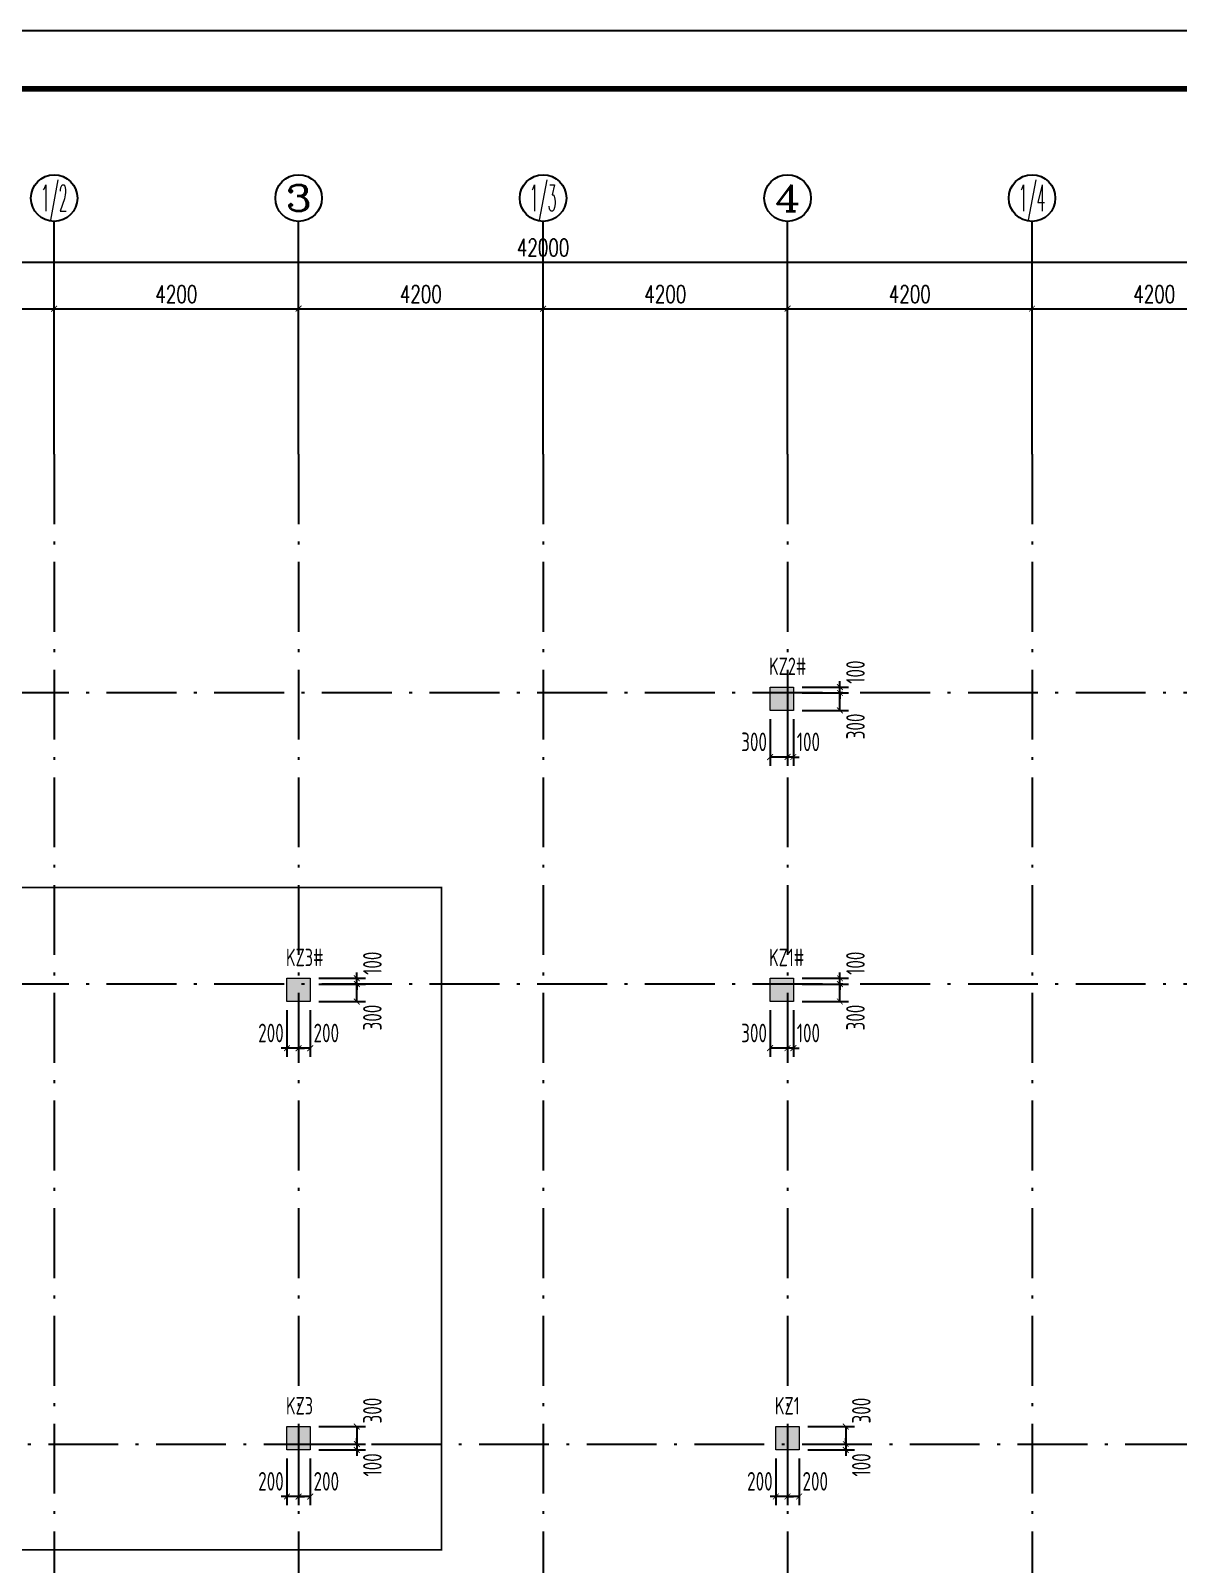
# Model space of a CAD drawing. Extents: x 169490 to 7584583, y -2399407 to 1374371.
# Drawn here: x 2662749 to 2682466, y 828852 to 855191 of the extents above; entities that cross this region are included whole.
import ezdxf
from ezdxf.enums import TextEntityAlignment as Align

# ---------------------------------------------------------------- set-up
doc = ezdxf.new("R2010")
doc.units = 0
doc.header["$LTSCALE"] = 100
doc.linetypes.add('D3轴线点划线', pattern=[18.5, 12, -3, 0.5, -3])
doc.linetypes.add('DASH', pattern=[0.35, 0.25, -0.1])
doc.layers.get('0').update_dxf_attribs({"linetype": 'CONTINUOUS'})
doc.layers.get('DEFPOINTS').update_dxf_attribs({"linetype": 'CONTINUOUS'})
for name, color, linetype in [('AXIS', 3, 'CONTINUOUS'), ('AXIS_TEXT', 4, 'CONTINUOUS'), ('C-AXIS(轴号)', 3, 'CONTINUOUS'), ('C-AXIS-T(字)', 7, 'CONTINUOUS'), ('C-DOTE', 8, 'D3轴线点划线'), ('dsptext_col', 2, 'CONTINUOUS'), ('S-COLU-DIM', 151, 'CONTINUOUS'), ('S-COLU-HATCH', 251, 'CONTINUOUS'), ('S-COLU-TEXT', 7, 'CONTINUOUS'), ('后浇带', 2, 'CONTINUOUS'), ('图框', 140, 'CONTINUOUS')]:
    doc.layers.add(name, color=color, linetype=linetype)
doc.layers.add('S-COLU-LINE1', color=6, linetype='CONTINUOUS', lineweight=18)
doc.styles.add('_TCH_AXIS', font='COMPLEX', dxfattribs={"bigfont": 'GBCBIG'})
doc.styles.add('_TCH_DIM_T3', font='SIMPLEX.shx', dxfattribs={"width": 0.705882, "bigfont": 'GBCBIG.shx'})
doc.styles.add('COMPLEX', font='COMPLEX')
doc.styles.add('TSSD_Dimension', font='Tssdeng.shx', dxfattribs={"width": 0.7, "bigfont": 'tssdchn.shx'})
doc.dimstyles.new('_TCH_ARCH&&100', dxfattribs={"dimtxt": 297.5, "dimasz": 100, "dimexe": 250, "dimexo": 300, "dimgap": 100, "dimtad": 1, "dimdec": 0, "dimzin": 0, "dimdsep": 46, "dimtxsty": '_TCH_DIM_T3', "dimblk": 'ARCHTICK', "dimcen": 0.09, "dimclrt": 7, "dimazin": 2, "dimtfac": 1, "dimtdec": 0, "dimtix": 1, "dimtmove": 2, "dimatfit": 3, "dimfxl": 1, "dimtolj": 1, "dimtzin": 0, "dimarcsym": 0})
doc.dimstyles.new('TSSD_100_100$0', dxfattribs={"dimtxt": 320, "dimasz": 100, "dimexe": 150, "dimexo": 150, "dimgap": 100, "dimtad": 1, "dimdec": 0, "dimzin": 0, "dimdsep": 46, "dimtxsty": 'TSSD_Dimension', "dimblk": 'ARCHTICK', "dimcen": 0, "dimclrt": 7, "dimadec": 1, "dimazin": 0, "dimtfac": 1, "dimtdec": 0, "dimtix": 1, "dimtmove": 2, "dimatfit": 3, "dimldrblk": '_TSDBK', "dimfxl": 1, "dimtolj": 1, "dimtzin": 0, "dimarcsym": 0})

# ---------------------------------------------------------------- blocks, each defined once
blk = doc.blocks.new('_ARCHTICK')
at = {"const_width": 0.15}
blk.add_lwpolyline([(-0.5, -0.5), (0.5, 0.5)], dxfattribs=at)
blk = doc.blocks.new('*D2110')
at = {"layer": 'AXIS', "color": 0, "lineweight": -2, "transparency": 16777216}
for p, q in [((2650552, 848217), (2650552, 851467)), ((2692552, 848217), (2692552, 851467)), ((2650552, 851217), (2692552, 851217))]:
    blk.add_line(p, q, dxfattribs=at)
at = {"layer": 'DEFPOINTS', "color": 0, "transparency": 16777216}
for p in [(2692552, 851217), (2650552, 847917), (2692552, 847917)]:
    blk.add_point(p, dxfattribs=at)
at = {"layer": 'AXIS', "color": 0, "lineweight": -2, "transparency": 16777216, "xscale": 100, "yscale": 100, "zscale": 100, "rotation": 180}
blk.add_blockref('_ARCHTICK', (2650552, 851217), dxfattribs=at)
at = {"layer": 'AXIS', "color": 0, "lineweight": -2, "transparency": 16777216, "xscale": 100, "yscale": 100, "zscale": 100}
blk.add_blockref('_ARCHTICK', (2692552, 851217), dxfattribs=at)
at = {"layer": 'AXIS', "color": 7, "transparency": 16777216, "insert": (2671552, 851466), "char_height": 297.5, "attachment_point": 5, "style": '_TCH_DIM_T3'}
blk.add_mtext('\\A1;42000', dxfattribs=at)
blk = doc.blocks.new('*D2113')
at = {"layer": 'AXIS', "color": 0, "lineweight": -2, "transparency": 16777216}
for p, q in [((2658952, 848217), (2658952, 850667)), ((2663152, 848217), (2663152, 850667)), ((2658952, 850417), (2663152, 850417))]:
    blk.add_line(p, q, dxfattribs=at)
at = {"layer": 'DEFPOINTS', "color": 0, "transparency": 16777216}
for p in [(2663152, 850417), (2658952, 847917), (2663152, 847917)]:
    blk.add_point(p, dxfattribs=at)
at = {"layer": 'AXIS', "color": 0, "lineweight": -2, "transparency": 16777216, "xscale": 100, "yscale": 100, "zscale": 100, "rotation": 180}
blk.add_blockref('_ARCHTICK', (2658952, 850417), dxfattribs=at)
at = {"layer": 'AXIS', "color": 0, "lineweight": -2, "transparency": 16777216, "xscale": 100, "yscale": 100, "zscale": 100}
blk.add_blockref('_ARCHTICK', (2663152, 850417), dxfattribs=at)
at = {"layer": 'AXIS', "color": 7, "transparency": 16777216, "insert": (2661052, 850666), "char_height": 297.5, "attachment_point": 5, "style": '_TCH_DIM_T3'}
blk.add_mtext('\\A1;4200', dxfattribs=at)
blk = doc.blocks.new('*D2114')
at = {"layer": 'AXIS', "color": 0, "lineweight": -2, "transparency": 16777216}
for p, q in [((2663152, 848217), (2663152, 850667)), ((2667352, 848217), (2667352, 850667)), ((2663152, 850417), (2667352, 850417))]:
    blk.add_line(p, q, dxfattribs=at)
at = {"layer": 'DEFPOINTS', "color": 0, "transparency": 16777216}
for p in [(2667352, 850417), (2663152, 847917), (2667352, 847917)]:
    blk.add_point(p, dxfattribs=at)
at = {"layer": 'AXIS', "color": 0, "lineweight": -2, "transparency": 16777216, "xscale": 100, "yscale": 100, "zscale": 100, "rotation": 180}
blk.add_blockref('_ARCHTICK', (2663152, 850417), dxfattribs=at)
at = {"layer": 'AXIS', "color": 0, "lineweight": -2, "transparency": 16777216, "xscale": 100, "yscale": 100, "zscale": 100}
blk.add_blockref('_ARCHTICK', (2667352, 850417), dxfattribs=at)
at = {"layer": 'AXIS', "color": 7, "transparency": 16777216, "insert": (2665252, 850666), "char_height": 297.5, "attachment_point": 5, "style": '_TCH_DIM_T3'}
blk.add_mtext('\\A1;4200', dxfattribs=at)
blk = doc.blocks.new('*D2115')
at = {"layer": 'AXIS', "color": 0, "lineweight": -2, "transparency": 16777216}
for p, q in [((2667352, 848217), (2667352, 850667)), ((2671552, 848217), (2671552, 850667)), ((2667352, 850417), (2671552, 850417))]:
    blk.add_line(p, q, dxfattribs=at)
at = {"layer": 'DEFPOINTS', "color": 0, "transparency": 16777216}
for p in [(2671552, 850417), (2667352, 847917), (2671552, 847917)]:
    blk.add_point(p, dxfattribs=at)
at = {"layer": 'AXIS', "color": 0, "lineweight": -2, "transparency": 16777216, "xscale": 100, "yscale": 100, "zscale": 100, "rotation": 180}
blk.add_blockref('_ARCHTICK', (2667352, 850417), dxfattribs=at)
at = {"layer": 'AXIS', "color": 0, "lineweight": -2, "transparency": 16777216, "xscale": 100, "yscale": 100, "zscale": 100}
blk.add_blockref('_ARCHTICK', (2671552, 850417), dxfattribs=at)
at = {"layer": 'AXIS', "color": 7, "transparency": 16777216, "insert": (2669452, 850666), "char_height": 297.5, "attachment_point": 5, "style": '_TCH_DIM_T3'}
blk.add_mtext('\\A1;4200', dxfattribs=at)
blk = doc.blocks.new('*D2116')
at = {"layer": 'AXIS', "color": 0, "lineweight": -2, "transparency": 16777216}
for p, q in [((2671552, 848217), (2671552, 850667)), ((2675752, 848217), (2675752, 850667)), ((2671552, 850417), (2675752, 850417))]:
    blk.add_line(p, q, dxfattribs=at)
at = {"layer": 'DEFPOINTS', "color": 0, "transparency": 16777216}
for p in [(2675752, 850417), (2671552, 847917), (2675752, 847917)]:
    blk.add_point(p, dxfattribs=at)
at = {"layer": 'AXIS', "color": 0, "lineweight": -2, "transparency": 16777216, "xscale": 100, "yscale": 100, "zscale": 100, "rotation": 180}
blk.add_blockref('_ARCHTICK', (2671552, 850417), dxfattribs=at)
at = {"layer": 'AXIS', "color": 0, "lineweight": -2, "transparency": 16777216, "xscale": 100, "yscale": 100, "zscale": 100}
blk.add_blockref('_ARCHTICK', (2675752, 850417), dxfattribs=at)
at = {"layer": 'AXIS', "color": 7, "transparency": 16777216, "insert": (2673652, 850666), "char_height": 297.5, "attachment_point": 5, "style": '_TCH_DIM_T3'}
blk.add_mtext('\\A1;4200', dxfattribs=at)
blk = doc.blocks.new('*D2117')
at = {"layer": 'AXIS', "color": 0, "lineweight": -2, "transparency": 16777216}
for p, q in [((2675752, 848217), (2675752, 850667)), ((2679952, 848217), (2679952, 850667)), ((2675752, 850417), (2679952, 850417))]:
    blk.add_line(p, q, dxfattribs=at)
at = {"layer": 'DEFPOINTS', "color": 0, "transparency": 16777216}
for p in [(2679952, 850417), (2675752, 847917), (2679952, 847917)]:
    blk.add_point(p, dxfattribs=at)
at = {"layer": 'AXIS', "color": 0, "lineweight": -2, "transparency": 16777216, "xscale": 100, "yscale": 100, "zscale": 100, "rotation": 180}
blk.add_blockref('_ARCHTICK', (2675752, 850417), dxfattribs=at)
at = {"layer": 'AXIS', "color": 0, "lineweight": -2, "transparency": 16777216, "xscale": 100, "yscale": 100, "zscale": 100}
blk.add_blockref('_ARCHTICK', (2679952, 850417), dxfattribs=at)
at = {"layer": 'AXIS', "color": 7, "transparency": 16777216, "insert": (2677852, 850666), "char_height": 297.5, "attachment_point": 5, "style": '_TCH_DIM_T3'}
blk.add_mtext('\\A1;4200', dxfattribs=at)
blk = doc.blocks.new('*D2118')
at = {"layer": 'AXIS', "color": 0, "lineweight": -2, "transparency": 16777216}
for p, q in [((2679952, 848217), (2679952, 850667)), ((2684152, 848217), (2684152, 850667)), ((2679952, 850417), (2684152, 850417))]:
    blk.add_line(p, q, dxfattribs=at)
at = {"layer": 'DEFPOINTS', "color": 0, "transparency": 16777216}
for p in [(2684152, 850417), (2679952, 847917), (2684152, 847917)]:
    blk.add_point(p, dxfattribs=at)
at = {"layer": 'AXIS', "color": 0, "lineweight": -2, "transparency": 16777216, "xscale": 100, "yscale": 100, "zscale": 100, "rotation": 180}
blk.add_blockref('_ARCHTICK', (2679952, 850417), dxfattribs=at)
at = {"layer": 'AXIS', "color": 0, "lineweight": -2, "transparency": 16777216, "xscale": 100, "yscale": 100, "zscale": 100}
blk.add_blockref('_ARCHTICK', (2684152, 850417), dxfattribs=at)
at = {"layer": 'AXIS', "color": 7, "transparency": 16777216, "insert": (2682052, 850666), "char_height": 297.5, "attachment_point": 5, "style": '_TCH_DIM_T3'}
blk.add_mtext('\\A1;4200', dxfattribs=at)
blk = doc.blocks.new('_AXISO')
blk.add_circle((0, 0), 0.5)
at = {"layer": 'AXIS_TEXT', "style": 'COMPLEX', "width": 1.041667}
blk.add_attdef('A', text='', height=0.56, dxfattribs=at).set_placement((-0.25, -0.28), (0.25, -0.28), align=Align.FIT)
blk = doc.blocks.new('*D2144')
at = {"layer": 'DEFPOINTS', "color": 0, "ltscale": 10, "transparency": 16777216}
for p in [(2667352, 838517), (2667552, 838517), (2667352, 837717)]:
    blk.add_point(p, dxfattribs=at)
at = {"layer": 'S-COLU-DIM', "color": 0, "lineweight": -2, "ltscale": 10, "transparency": 16777216}
for p, q in [((2667352, 838367), (2667352, 837567)), ((2667552, 838367), (2667552, 837567)), ((2667552, 837717), (2667352, 837717))]:
    blk.add_line(p, q, dxfattribs=at)
at = {"layer": 'S-COLU-DIM', "color": 0, "lineweight": -2, "ltscale": 10, "transparency": 16777216, "xscale": 100, "yscale": 100, "zscale": 100, "rotation": 180}
blk.add_blockref('_ARCHTICK', (2667352, 837717), dxfattribs=at)
at = {"layer": 'S-COLU-DIM', "color": 0, "lineweight": -2, "ltscale": 10, "transparency": 16777216, "xscale": 100, "yscale": 100, "zscale": 100}
blk.add_blockref('_ARCHTICK', (2667552, 837717), dxfattribs=at)
at = {"layer": 'S-COLU-DIM', "color": 7, "ltscale": 10, "transparency": 16777216, "insert": (2667828, 837977), "char_height": 320, "attachment_point": 5, "style": 'TSSD_Dimension'}
blk.add_mtext('\\A1;200', dxfattribs=at)
blk = doc.blocks.new('_TSDBK')
blk.add_line((-1, 0), (0, 0))
at = {"const_width": 0.5}
blk.add_lwpolyline([(-0.7, -0.7), (0.7, 0.7)], dxfattribs=at)
blk = doc.blocks.new('*D2145')
at = {"layer": 'DEFPOINTS', "color": 0, "ltscale": 10, "transparency": 16777216}
for p in [(2667152, 838517), (2667352, 838517), (2667152, 837717)]:
    blk.add_point(p, dxfattribs=at)
at = {"layer": 'S-COLU-DIM', "color": 0, "lineweight": -2, "ltscale": 10, "transparency": 16777216}
for p, q in [((2667152, 838367), (2667152, 837567)), ((2667352, 838367), (2667352, 837567)), ((2667152, 837717), (2667052, 837717)), ((2667352, 837717), (2667152, 837717)), ((2667352, 837717), (2667452, 837717))]:
    blk.add_line(p, q, dxfattribs=at)
at = {"layer": 'S-COLU-DIM', "color": 0, "lineweight": -2, "ltscale": 10, "transparency": 16777216, "xscale": 100, "yscale": 100, "zscale": 100}
blk.add_blockref('_ARCHTICK', (2667152, 837717), dxfattribs=at)
at = {"layer": 'S-COLU-DIM', "color": 0, "lineweight": -2, "ltscale": 10, "transparency": 16777216, "xscale": 100, "yscale": 100, "zscale": 100, "rotation": 180}
blk.add_blockref('_ARCHTICK', (2667352, 837717), dxfattribs=at)
at = {"layer": 'S-COLU-DIM', "color": 7, "ltscale": 10, "transparency": 16777216, "insert": (2666877, 837977), "char_height": 320, "attachment_point": 5, "style": 'TSSD_Dimension'}
blk.add_mtext('\\A1;200', dxfattribs=at)
blk = doc.blocks.new('*D2146')
at = {"layer": 'DEFPOINTS', "color": 0, "ltscale": 10, "transparency": 16777216}
for p in [(2667552, 838817), (2668352, 838817), (2667552, 838517)]:
    blk.add_point(p, dxfattribs=at)
at = {"layer": 'S-COLU-DIM', "color": 0, "lineweight": -2, "ltscale": 10, "transparency": 16777216}
for p, q in [((2667702, 838817), (2668502, 838817)), ((2668352, 838517), (2668352, 838817)), ((2667702, 838517), (2668502, 838517))]:
    blk.add_line(p, q, dxfattribs=at)
at = {"layer": 'S-COLU-DIM', "color": 0, "lineweight": -2, "ltscale": 10, "transparency": 16777216, "xscale": 100, "yscale": 100, "zscale": 100}
for p, rotation in [((2668352, 838817), 90), ((2668352, 838517), 270)]:
    blk.add_blockref('_ARCHTICK', p, dxfattribs=dict(at, rotation=rotation))
at = {"layer": 'S-COLU-DIM', "color": 7, "ltscale": 10, "transparency": 16777216, "insert": (2668619, 838242), "char_height": 320, "attachment_point": 5, "rotation": 90, "style": 'TSSD_Dimension'}
blk.add_mtext('\\A1;300', dxfattribs=at)
blk = doc.blocks.new('*D2147')
at = {"layer": 'DEFPOINTS', "color": 0, "ltscale": 10, "transparency": 16777216}
for p in [(2667552, 838917), (2667552, 838817), (2668352, 838917)]:
    blk.add_point(p, dxfattribs=at)
at = {"layer": 'S-COLU-DIM', "color": 0, "lineweight": -2, "ltscale": 10, "transparency": 16777216}
for p, q in [((2668352, 838917), (2668352, 839017)), ((2667702, 838917), (2668502, 838917)), ((2667702, 838817), (2668502, 838817)), ((2668352, 838817), (2668352, 838917)), ((2668352, 838817), (2668352, 838717))]:
    blk.add_line(p, q, dxfattribs=at)
at = {"layer": 'S-COLU-DIM', "color": 0, "lineweight": -2, "ltscale": 10, "transparency": 16777216, "xscale": 100, "yscale": 100, "zscale": 100}
for p, rotation in [((2668352, 838917), 270), ((2668352, 838817), 90)]:
    blk.add_blockref('_ARCHTICK', p, dxfattribs=dict(at, rotation=rotation))
at = {"layer": 'S-COLU-DIM', "color": 7, "ltscale": 10, "transparency": 16777216, "insert": (2668619, 839175), "char_height": 320, "attachment_point": 5, "rotation": 90, "style": 'TSSD_Dimension'}
blk.add_mtext('\\A1;100', dxfattribs=at)
blk = doc.blocks.new('*D2164')
at = {"layer": 'DEFPOINTS', "color": 0, "ltscale": 10, "transparency": 16777216}
for p in [(2667352, 830817), (2667552, 830817), (2667352, 830017)]:
    blk.add_point(p, dxfattribs=at)
at = {"layer": 'S-COLU-DIM', "color": 0, "lineweight": -2, "ltscale": 10, "transparency": 16777216}
for p, q in [((2667352, 830667), (2667352, 829867)), ((2667552, 830667), (2667552, 829867)), ((2667552, 830017), (2667352, 830017))]:
    blk.add_line(p, q, dxfattribs=at)
at = {"layer": 'S-COLU-DIM', "color": 0, "lineweight": -2, "ltscale": 10, "transparency": 16777216, "xscale": 100, "yscale": 100, "zscale": 100, "rotation": 180}
blk.add_blockref('_ARCHTICK', (2667352, 830017), dxfattribs=at)
at = {"layer": 'S-COLU-DIM', "color": 0, "lineweight": -2, "ltscale": 10, "transparency": 16777216, "xscale": 100, "yscale": 100, "zscale": 100}
blk.add_blockref('_ARCHTICK', (2667552, 830017), dxfattribs=at)
at = {"layer": 'S-COLU-DIM', "color": 7, "ltscale": 10, "transparency": 16777216, "insert": (2667828, 830277), "char_height": 320, "attachment_point": 5, "style": 'TSSD_Dimension'}
blk.add_mtext('\\A1;200', dxfattribs=at)
blk = doc.blocks.new('*D2165')
at = {"layer": 'DEFPOINTS', "color": 0, "ltscale": 10, "transparency": 16777216}
for p in [(2667152, 830817), (2667352, 830817), (2667152, 830017)]:
    blk.add_point(p, dxfattribs=at)
at = {"layer": 'S-COLU-DIM', "color": 0, "lineweight": -2, "ltscale": 10, "transparency": 16777216}
for p, q in [((2667152, 830667), (2667152, 829867)), ((2667352, 830667), (2667352, 829867)), ((2667152, 830017), (2667052, 830017)), ((2667352, 830017), (2667152, 830017)), ((2667352, 830017), (2667452, 830017))]:
    blk.add_line(p, q, dxfattribs=at)
at = {"layer": 'S-COLU-DIM', "color": 0, "lineweight": -2, "ltscale": 10, "transparency": 16777216, "xscale": 100, "yscale": 100, "zscale": 100}
blk.add_blockref('_ARCHTICK', (2667152, 830017), dxfattribs=at)
at = {"layer": 'S-COLU-DIM', "color": 0, "lineweight": -2, "ltscale": 10, "transparency": 16777216, "xscale": 100, "yscale": 100, "zscale": 100, "rotation": 180}
blk.add_blockref('_ARCHTICK', (2667352, 830017), dxfattribs=at)
at = {"layer": 'S-COLU-DIM', "color": 7, "ltscale": 10, "transparency": 16777216, "insert": (2666877, 830277), "char_height": 320, "attachment_point": 5, "style": 'TSSD_Dimension'}
blk.add_mtext('\\A1;200', dxfattribs=at)
blk = doc.blocks.new('*D2166')
at = {"layer": 'DEFPOINTS', "color": 0, "ltscale": 10, "transparency": 16777216}
for p in [(2667552, 831217), (2667552, 830917), (2668352, 830917)]:
    blk.add_point(p, dxfattribs=at)
at = {"layer": 'S-COLU-DIM', "color": 0, "lineweight": -2, "ltscale": 10, "transparency": 16777216}
for p, q in [((2667702, 831217), (2668502, 831217)), ((2668352, 831217), (2668352, 830917)), ((2667702, 830917), (2668502, 830917))]:
    blk.add_line(p, q, dxfattribs=at)
at = {"layer": 'S-COLU-DIM', "color": 0, "lineweight": -2, "ltscale": 10, "transparency": 16777216, "xscale": 100, "yscale": 100, "zscale": 100}
for p, rotation in [((2668352, 831217), 90), ((2668352, 830917), 270)]:
    blk.add_blockref('_ARCHTICK', p, dxfattribs=dict(at, rotation=rotation))
at = {"layer": 'S-COLU-DIM', "color": 7, "ltscale": 10, "transparency": 16777216, "insert": (2668619, 831492), "char_height": 320, "attachment_point": 5, "rotation": 90, "style": 'TSSD_Dimension'}
blk.add_mtext('\\A1;300', dxfattribs=at)
blk = doc.blocks.new('*D2167')
at = {"layer": 'DEFPOINTS', "color": 0, "ltscale": 10, "transparency": 16777216}
for p in [(2667552, 830917), (2667552, 830817), (2668352, 830817)]:
    blk.add_point(p, dxfattribs=at)
at = {"layer": 'S-COLU-DIM', "color": 0, "lineweight": -2, "ltscale": 10, "transparency": 16777216}
for p, q in [((2667702, 830917), (2668502, 830917)), ((2667702, 830817), (2668502, 830817)), ((2668352, 830917), (2668352, 831017)), ((2668352, 830917), (2668352, 830817)), ((2668352, 830817), (2668352, 830717))]:
    blk.add_line(p, q, dxfattribs=at)
at = {"layer": 'S-COLU-DIM', "color": 0, "lineweight": -2, "ltscale": 10, "transparency": 16777216, "xscale": 100, "yscale": 100, "zscale": 100}
for p, rotation in [((2668352, 830917), 270), ((2668352, 830817), 90)]:
    blk.add_blockref('_ARCHTICK', p, dxfattribs=dict(at, rotation=rotation))
at = {"layer": 'S-COLU-DIM', "color": 7, "ltscale": 10, "transparency": 16777216, "insert": (2668619, 830559), "char_height": 320, "attachment_point": 5, "rotation": 90, "style": 'TSSD_Dimension'}
blk.add_mtext('\\A1;100', dxfattribs=at)
blk = doc.blocks.new('*D2168')
at = {"layer": 'DEFPOINTS', "color": 0, "ltscale": 10, "transparency": 16777216}
for p in [(2675752, 830817), (2675952, 830817), (2675752, 830017)]:
    blk.add_point(p, dxfattribs=at)
at = {"layer": 'S-COLU-DIM', "color": 0, "lineweight": -2, "ltscale": 10, "transparency": 16777216}
for p, q in [((2675752, 830667), (2675752, 829867)), ((2675952, 830667), (2675952, 829867)), ((2675952, 830017), (2675752, 830017))]:
    blk.add_line(p, q, dxfattribs=at)
at = {"layer": 'S-COLU-DIM', "color": 0, "lineweight": -2, "ltscale": 10, "transparency": 16777216, "xscale": 100, "yscale": 100, "zscale": 100, "rotation": 180}
blk.add_blockref('_ARCHTICK', (2675752, 830017), dxfattribs=at)
at = {"layer": 'S-COLU-DIM', "color": 0, "lineweight": -2, "ltscale": 10, "transparency": 16777216, "xscale": 100, "yscale": 100, "zscale": 100}
blk.add_blockref('_ARCHTICK', (2675952, 830017), dxfattribs=at)
at = {"layer": 'S-COLU-DIM', "color": 7, "ltscale": 10, "transparency": 16777216, "insert": (2676228, 830277), "char_height": 320, "attachment_point": 5, "style": 'TSSD_Dimension'}
blk.add_mtext('\\A1;200', dxfattribs=at)
blk = doc.blocks.new('*D2169')
at = {"layer": 'DEFPOINTS', "color": 0, "ltscale": 10, "transparency": 16777216}
for p in [(2675552, 830817), (2675752, 830817), (2675552, 830017)]:
    blk.add_point(p, dxfattribs=at)
at = {"layer": 'S-COLU-DIM', "color": 0, "lineweight": -2, "ltscale": 10, "transparency": 16777216}
for p, q in [((2675552, 830667), (2675552, 829867)), ((2675752, 830667), (2675752, 829867)), ((2675552, 830017), (2675452, 830017)), ((2675752, 830017), (2675552, 830017)), ((2675752, 830017), (2675852, 830017))]:
    blk.add_line(p, q, dxfattribs=at)
at = {"layer": 'S-COLU-DIM', "color": 0, "lineweight": -2, "ltscale": 10, "transparency": 16777216, "xscale": 100, "yscale": 100, "zscale": 100}
blk.add_blockref('_ARCHTICK', (2675552, 830017), dxfattribs=at)
at = {"layer": 'S-COLU-DIM', "color": 0, "lineweight": -2, "ltscale": 10, "transparency": 16777216, "xscale": 100, "yscale": 100, "zscale": 100, "rotation": 180}
blk.add_blockref('_ARCHTICK', (2675752, 830017), dxfattribs=at)
at = {"layer": 'S-COLU-DIM', "color": 7, "ltscale": 10, "transparency": 16777216, "insert": (2675277, 830277), "char_height": 320, "attachment_point": 5, "style": 'TSSD_Dimension'}
blk.add_mtext('\\A1;200', dxfattribs=at)
blk = doc.blocks.new('*D2170')
at = {"layer": 'DEFPOINTS', "color": 0, "ltscale": 10, "transparency": 16777216}
for p in [(2675952, 831217), (2675952, 830917), (2676752, 830917)]:
    blk.add_point(p, dxfattribs=at)
at = {"layer": 'S-COLU-DIM', "color": 0, "lineweight": -2, "ltscale": 10, "transparency": 16777216}
for p, q in [((2676102, 831217), (2676902, 831217)), ((2676752, 831217), (2676752, 830917)), ((2676102, 830917), (2676902, 830917))]:
    blk.add_line(p, q, dxfattribs=at)
at = {"layer": 'S-COLU-DIM', "color": 0, "lineweight": -2, "ltscale": 10, "transparency": 16777216, "xscale": 100, "yscale": 100, "zscale": 100}
for p, rotation in [((2676752, 831217), 90), ((2676752, 830917), 270)]:
    blk.add_blockref('_ARCHTICK', p, dxfattribs=dict(at, rotation=rotation))
at = {"layer": 'S-COLU-DIM', "color": 7, "ltscale": 10, "transparency": 16777216, "insert": (2677019, 831492), "char_height": 320, "attachment_point": 5, "rotation": 90, "style": 'TSSD_Dimension'}
blk.add_mtext('\\A1;300', dxfattribs=at)
blk = doc.blocks.new('*D2171')
at = {"layer": 'DEFPOINTS', "color": 0, "ltscale": 10, "transparency": 16777216}
for p in [(2675952, 830917), (2675952, 830817), (2676752, 830817)]:
    blk.add_point(p, dxfattribs=at)
at = {"layer": 'S-COLU-DIM', "color": 0, "lineweight": -2, "ltscale": 10, "transparency": 16777216}
for p, q in [((2676102, 830917), (2676902, 830917)), ((2676102, 830817), (2676902, 830817)), ((2676752, 830917), (2676752, 831017)), ((2676752, 830917), (2676752, 830817)), ((2676752, 830817), (2676752, 830717))]:
    blk.add_line(p, q, dxfattribs=at)
at = {"layer": 'S-COLU-DIM', "color": 0, "lineweight": -2, "ltscale": 10, "transparency": 16777216, "xscale": 100, "yscale": 100, "zscale": 100}
for p, rotation in [((2676752, 830917), 270), ((2676752, 830817), 90)]:
    blk.add_blockref('_ARCHTICK', p, dxfattribs=dict(at, rotation=rotation))
at = {"layer": 'S-COLU-DIM', "color": 7, "ltscale": 10, "transparency": 16777216, "insert": (2677019, 830559), "char_height": 320, "attachment_point": 5, "rotation": 90, "style": 'TSSD_Dimension'}
blk.add_mtext('\\A1;100', dxfattribs=at)
blk = doc.blocks.new('*D2172')
at = {"layer": 'DEFPOINTS', "color": 0, "ltscale": 10, "transparency": 16777216}
for p in [(2675752, 838517), (2675852, 838517), (2675752, 837717)]:
    blk.add_point(p, dxfattribs=at)
at = {"layer": 'S-COLU-DIM', "color": 0, "lineweight": -2, "ltscale": 10, "transparency": 16777216}
for p, q in [((2675752, 838367), (2675752, 837567)), ((2675852, 838367), (2675852, 837567)), ((2675752, 837717), (2675652, 837717)), ((2675852, 837717), (2675752, 837717)), ((2675852, 837717), (2675952, 837717))]:
    blk.add_line(p, q, dxfattribs=at)
at = {"layer": 'S-COLU-DIM', "color": 0, "lineweight": -2, "ltscale": 10, "transparency": 16777216, "xscale": 100, "yscale": 100, "zscale": 100}
blk.add_blockref('_ARCHTICK', (2675752, 837717), dxfattribs=at)
at = {"layer": 'S-COLU-DIM', "color": 0, "lineweight": -2, "ltscale": 10, "transparency": 16777216, "xscale": 100, "yscale": 100, "zscale": 100, "rotation": 180}
blk.add_blockref('_ARCHTICK', (2675852, 837717), dxfattribs=at)
at = {"layer": 'S-COLU-DIM', "color": 7, "ltscale": 10, "transparency": 16777216, "insert": (2676110, 837977), "char_height": 320, "attachment_point": 5, "style": 'TSSD_Dimension'}
blk.add_mtext('\\A1;100', dxfattribs=at)
blk = doc.blocks.new('*D2173')
at = {"layer": 'DEFPOINTS', "color": 0, "ltscale": 10, "transparency": 16777216}
for p in [(2675452, 838517), (2675752, 838517), (2675452, 837717)]:
    blk.add_point(p, dxfattribs=at)
at = {"layer": 'S-COLU-DIM', "color": 0, "lineweight": -2, "ltscale": 10, "transparency": 16777216}
for p, q in [((2675452, 838367), (2675452, 837567)), ((2675752, 838367), (2675752, 837567)), ((2675752, 837717), (2675452, 837717))]:
    blk.add_line(p, q, dxfattribs=at)
at = {"layer": 'S-COLU-DIM', "color": 0, "lineweight": -2, "ltscale": 10, "transparency": 16777216, "xscale": 100, "yscale": 100, "zscale": 100, "rotation": 180}
blk.add_blockref('_ARCHTICK', (2675452, 837717), dxfattribs=at)
at = {"layer": 'S-COLU-DIM', "color": 0, "lineweight": -2, "ltscale": 10, "transparency": 16777216, "xscale": 100, "yscale": 100, "zscale": 100}
blk.add_blockref('_ARCHTICK', (2675752, 837717), dxfattribs=at)
at = {"layer": 'S-COLU-DIM', "color": 7, "ltscale": 10, "transparency": 16777216, "insert": (2675177, 837977), "char_height": 320, "attachment_point": 5, "style": 'TSSD_Dimension'}
blk.add_mtext('\\A1;300', dxfattribs=at)
blk = doc.blocks.new('*D2174')
at = {"layer": 'DEFPOINTS', "color": 0, "ltscale": 10, "transparency": 16777216}
for p in [(2675852, 838817), (2676652, 838817), (2675852, 838517)]:
    blk.add_point(p, dxfattribs=at)
at = {"layer": 'S-COLU-DIM', "color": 0, "lineweight": -2, "ltscale": 10, "transparency": 16777216}
for p, q in [((2676002, 838817), (2676802, 838817)), ((2676652, 838517), (2676652, 838817)), ((2676002, 838517), (2676802, 838517))]:
    blk.add_line(p, q, dxfattribs=at)
at = {"layer": 'S-COLU-DIM', "color": 0, "lineweight": -2, "ltscale": 10, "transparency": 16777216, "xscale": 100, "yscale": 100, "zscale": 100}
for p, rotation in [((2676652, 838817), 90), ((2676652, 838517), 270)]:
    blk.add_blockref('_ARCHTICK', p, dxfattribs=dict(at, rotation=rotation))
at = {"layer": 'S-COLU-DIM', "color": 7, "ltscale": 10, "transparency": 16777216, "insert": (2676919, 838242), "char_height": 320, "attachment_point": 5, "rotation": 90, "style": 'TSSD_Dimension'}
blk.add_mtext('\\A1;300', dxfattribs=at)
blk = doc.blocks.new('*D2175')
at = {"layer": 'DEFPOINTS', "color": 0, "ltscale": 10, "transparency": 16777216}
for p in [(2675852, 838917), (2675852, 838817), (2676652, 838917)]:
    blk.add_point(p, dxfattribs=at)
at = {"layer": 'S-COLU-DIM', "color": 0, "lineweight": -2, "ltscale": 10, "transparency": 16777216}
for p, q in [((2676652, 838917), (2676652, 839017)), ((2676002, 838917), (2676802, 838917)), ((2676002, 838817), (2676802, 838817)), ((2676652, 838817), (2676652, 838917)), ((2676652, 838817), (2676652, 838717))]:
    blk.add_line(p, q, dxfattribs=at)
at = {"layer": 'S-COLU-DIM', "color": 0, "lineweight": -2, "ltscale": 10, "transparency": 16777216, "xscale": 100, "yscale": 100, "zscale": 100}
for p, rotation in [((2676652, 838917), 270), ((2676652, 838817), 90)]:
    blk.add_blockref('_ARCHTICK', p, dxfattribs=dict(at, rotation=rotation))
at = {"layer": 'S-COLU-DIM', "color": 7, "ltscale": 10, "transparency": 16777216, "insert": (2676919, 839175), "char_height": 320, "attachment_point": 5, "rotation": 90, "style": 'TSSD_Dimension'}
blk.add_mtext('\\A1;100', dxfattribs=at)
blk = doc.blocks.new('*D2198')
at = {"layer": 'DEFPOINTS', "color": 0, "ltscale": 10, "transparency": 16777216}
for p in [(2675752, 843517), (2675852, 843517), (2675752, 842717)]:
    blk.add_point(p, dxfattribs=at)
at = {"layer": 'S-COLU-DIM', "color": 0, "lineweight": -2, "ltscale": 10, "transparency": 16777216}
for p, q in [((2675752, 843367), (2675752, 842567)), ((2675852, 843367), (2675852, 842567)), ((2675752, 842717), (2675652, 842717)), ((2675852, 842717), (2675752, 842717)), ((2675852, 842717), (2675952, 842717))]:
    blk.add_line(p, q, dxfattribs=at)
at = {"layer": 'S-COLU-DIM', "color": 0, "lineweight": -2, "ltscale": 10, "transparency": 16777216, "xscale": 100, "yscale": 100, "zscale": 100}
blk.add_blockref('_ARCHTICK', (2675752, 842717), dxfattribs=at)
at = {"layer": 'S-COLU-DIM', "color": 0, "lineweight": -2, "ltscale": 10, "transparency": 16777216, "xscale": 100, "yscale": 100, "zscale": 100, "rotation": 180}
blk.add_blockref('_ARCHTICK', (2675852, 842717), dxfattribs=at)
at = {"layer": 'S-COLU-DIM', "color": 7, "ltscale": 10, "transparency": 16777216, "insert": (2676110, 842977), "char_height": 320, "attachment_point": 5, "style": 'TSSD_Dimension'}
blk.add_mtext('\\A1;100', dxfattribs=at)
blk = doc.blocks.new('*D2199')
at = {"layer": 'DEFPOINTS', "color": 0, "ltscale": 10, "transparency": 16777216}
for p in [(2675452, 843517), (2675752, 843517), (2675452, 842717)]:
    blk.add_point(p, dxfattribs=at)
at = {"layer": 'S-COLU-DIM', "color": 0, "lineweight": -2, "ltscale": 10, "transparency": 16777216}
for p, q in [((2675452, 843367), (2675452, 842567)), ((2675752, 843367), (2675752, 842567)), ((2675752, 842717), (2675452, 842717))]:
    blk.add_line(p, q, dxfattribs=at)
at = {"layer": 'S-COLU-DIM', "color": 0, "lineweight": -2, "ltscale": 10, "transparency": 16777216, "xscale": 100, "yscale": 100, "zscale": 100, "rotation": 180}
blk.add_blockref('_ARCHTICK', (2675452, 842717), dxfattribs=at)
at = {"layer": 'S-COLU-DIM', "color": 0, "lineweight": -2, "ltscale": 10, "transparency": 16777216, "xscale": 100, "yscale": 100, "zscale": 100}
blk.add_blockref('_ARCHTICK', (2675752, 842717), dxfattribs=at)
at = {"layer": 'S-COLU-DIM', "color": 7, "ltscale": 10, "transparency": 16777216, "insert": (2675177, 842977), "char_height": 320, "attachment_point": 5, "style": 'TSSD_Dimension'}
blk.add_mtext('\\A1;300', dxfattribs=at)
blk = doc.blocks.new('*D2200')
at = {"layer": 'DEFPOINTS', "color": 0, "ltscale": 10, "transparency": 16777216}
for p in [(2675852, 843817), (2676652, 843817), (2675852, 843517)]:
    blk.add_point(p, dxfattribs=at)
at = {"layer": 'S-COLU-DIM', "color": 0, "lineweight": -2, "ltscale": 10, "transparency": 16777216}
for p, q in [((2676002, 843817), (2676802, 843817)), ((2676652, 843517), (2676652, 843817)), ((2676002, 843517), (2676802, 843517))]:
    blk.add_line(p, q, dxfattribs=at)
at = {"layer": 'S-COLU-DIM', "color": 0, "lineweight": -2, "ltscale": 10, "transparency": 16777216, "xscale": 100, "yscale": 100, "zscale": 100}
for p, rotation in [((2676652, 843817), 90), ((2676652, 843517), 270)]:
    blk.add_blockref('_ARCHTICK', p, dxfattribs=dict(at, rotation=rotation))
at = {"layer": 'S-COLU-DIM', "color": 7, "ltscale": 10, "transparency": 16777216, "insert": (2676919, 843242), "char_height": 320, "attachment_point": 5, "rotation": 90, "style": 'TSSD_Dimension'}
blk.add_mtext('\\A1;300', dxfattribs=at)
blk = doc.blocks.new('*D2201')
at = {"layer": 'DEFPOINTS', "color": 0, "ltscale": 10, "transparency": 16777216}
for p in [(2675852, 843917), (2675852, 843817), (2676652, 843917)]:
    blk.add_point(p, dxfattribs=at)
at = {"layer": 'S-COLU-DIM', "color": 0, "lineweight": -2, "ltscale": 10, "transparency": 16777216}
for p, q in [((2676652, 843917), (2676652, 844017)), ((2676002, 843917), (2676802, 843917)), ((2676002, 843817), (2676802, 843817)), ((2676652, 843817), (2676652, 843917)), ((2676652, 843817), (2676652, 843717))]:
    blk.add_line(p, q, dxfattribs=at)
at = {"layer": 'S-COLU-DIM', "color": 0, "lineweight": -2, "ltscale": 10, "transparency": 16777216, "xscale": 100, "yscale": 100, "zscale": 100}
for p, rotation in [((2676652, 843917), 270), ((2676652, 843817), 90)]:
    blk.add_blockref('_ARCHTICK', p, dxfattribs=dict(at, rotation=rotation))
at = {"layer": 'S-COLU-DIM', "color": 7, "ltscale": 10, "transparency": 16777216, "insert": (2676919, 844175), "char_height": 320, "attachment_point": 5, "rotation": 90, "style": 'TSSD_Dimension'}
blk.add_mtext('\\A1;100', dxfattribs=at)

msp = doc.modelspace()

# ---------------------------------------------------------------- hatches: boundary and pattern name
at = {"layer": 'S-COLU-HATCH'}
h = msp.add_hatch(color=256, dxfattribs=at)
h.dxf.hatch_style = 1
h.paths.add_polyline_path([(2675452.4, 843916.9), (2675852.4, 843916.9), (2675852.4, 843516.9), (2675452.4, 843516.9)])
h = msp.add_hatch(color=256, dxfattribs=at)
h.dxf.hatch_style = 1
h.paths.add_polyline_path([(2667152.4, 838916.9), (2667552.4, 838916.9), (2667552.4, 838516.9), (2667152.4, 838516.9)])
h = msp.add_hatch(color=256, dxfattribs=at)
h.dxf.hatch_style = 1
h.paths.add_polyline_path([(2675452.4, 838916.9), (2675852.4, 838916.9), (2675852.4, 838516.9), (2675452.4, 838516.9)])
h = msp.add_hatch(color=256, dxfattribs=at)
h.dxf.hatch_style = 1
h.paths.add_polyline_path([(2667152.4, 831216.9), (2667552.4, 831216.9), (2667552.4, 830816.9), (2667152.4, 830816.9)])
h = msp.add_hatch(color=256, dxfattribs=at)
h.dxf.hatch_style = 1
h.paths.add_polyline_path([(2675552.4, 831216.9), (2675952.4, 831216.9), (2675952.4, 830816.9), (2675552.4, 830816.9)])

# ---------------------------------------------------------------- linework, layer by layer
at = {"layer": 'C-AXIS(轴号)'}
for p, q in [((2663152.4, 847916.9), (2663152.4, 851916.9)), ((2667352.4, 847916.9), (2667352.4, 851916.9)), ((2671552.4, 847916.9), (2671552.4, 851916.9)), ((2675752.4, 847916.9), (2675752.4, 851916.9)), ((2679952.4, 847916.9), (2679952.4, 851916.9))]:
    msp.add_line(p, q, dxfattribs=at)
at = {"layer": 'C-DOTE'}
for p, q in [((2663152.4, 847916.9), (2663152.4, 828616.9)), ((2667352.4, 847916.9), (2667352.4, 828616.9)), ((2671552.4, 847916.9), (2671552.4, 828616.9)), ((2675752.4, 847916.9), (2675752.4, 828616.9)), ((2679952.4, 847916.9), (2679952.4, 828616.9)), ((2694852.4, 843816.9), (2648252.4, 843816.9)), ((2694852.4, 838816.9), (2648252.4, 838816.9)), ((2648252.4, 830916.9), (2694852.4, 830916.9))]:
    msp.add_line(p, q, dxfattribs=at)
at = {"layer": 'dsptext_col', "ltscale": 10}
msp.add_lwpolyline([(2639899.2, 854191.4), (2703699.2, 854191.4), (2703699.2, 814191.4), (2639899.2, 814191.4)], close=True, dxfattribs=at)
at = {"layer": 'S-COLU-LINE1'}
for points in [[(2675452.4, 843916.9), (2675852.4, 843916.9), (2675852.4, 843516.9), (2675452.4, 843516.9)], [(2667152.4, 838916.9), (2667552.4, 838916.9), (2667552.4, 838516.9), (2667152.4, 838516.9)], [(2675452.4, 838916.9), (2675852.4, 838916.9), (2675852.4, 838516.9), (2675452.4, 838516.9)], [(2667152.4, 831216.9), (2667552.4, 831216.9), (2667552.4, 830816.9), (2667152.4, 830816.9)], [(2675552.4, 831216.9), (2675952.4, 831216.9), (2675952.4, 830816.9), (2675552.4, 830816.9)]]:
    msp.add_lwpolyline(points, close=True, dxfattribs=at)
at = {"layer": '后浇带', "color": 3, "linetype": 'DASH', "ltscale": 10, "const_width": 30}
msp.add_lwpolyline([(2649158.8, 840473.9), (2669807.8, 840473.9), (2669807.8, 829101.3), (2649158.8, 829101.3)], close=True, dxfattribs=at)
at = {"layer": '图框'}
msp.add_lwpolyline([(2637399.2, 813191.4), (2711699.2, 813191.4), (2711699.2, 855191.4), (2637399.2, 855191.4)], close=True, dxfattribs=at)
at = {"layer": '图框', "const_width": 100}
msp.add_lwpolyline([(2639899.2, 814191.4), (2710699.2, 814191.4), (2710699.2, 854191.4), (2639899.2, 854191.4)], close=True, dxfattribs=at)

# ---------------------------------------------------------------- block references
at = {"layer": 'C-AXIS(轴号)'}
ref = msp.add_blockref('_AXISO', (2663152.4, 852316.9), dxfattribs=dict(at, xscale=800, yscale=800, zscale=800))
ref.add_attrib('A', '1/2', dxfattribs={"layer": 'C-AXIS-T(字)', "height": 452.55, "style": '_TCH_AXIS', "width": 0.411765}).set_placement((2662926.1, 852090.6), (2663378.7, 852090.6), align=Align.FIT)
ref = msp.add_blockref('_AXISO', (2667352.4, 852316.9), dxfattribs=dict(at, xscale=800, yscale=800, zscale=800))
ref.add_attrib('A', '3', dxfattribs={"layer": 'C-AXIS-T(字)', "height": 452.5, "style": '_TCH_AXIS', "width": 1.5}).set_placement((2667126.1, 852090.6), (2667578.7, 852090.6), align=Align.FIT)
ref = msp.add_blockref('_AXISO', (2671552.4, 852316.9), dxfattribs=dict(at, xscale=800, yscale=800, zscale=800))
ref.add_attrib('A', '1/3', dxfattribs={"layer": 'C-AXIS-T(字)', "height": 452.55, "style": '_TCH_AXIS', "width": 0.411765}).set_placement((2671326.1, 852090.6), (2671778.7, 852090.6), align=Align.FIT)
ref = msp.add_blockref('_AXISO', (2675752.4, 852316.9), dxfattribs=dict(at, xscale=800, yscale=800, zscale=800))
ref.add_attrib('A', '4', dxfattribs={"layer": 'C-AXIS-T(字)', "height": 452.5, "style": '_TCH_AXIS', "width": 1.3125}).set_placement((2675526.1, 852090.6), (2675978.7, 852090.6), align=Align.FIT)
ref = msp.add_blockref('_AXISO', (2679952.4, 852316.9), dxfattribs=dict(at, xscale=800, yscale=800, zscale=800))
ref.add_attrib('A', '1/4', dxfattribs={"layer": 'C-AXIS-T(字)', "height": 452.55, "style": '_TCH_AXIS', "width": 0.396226}).set_placement((2679726.1, 852090.6), (2680178.7, 852090.6), align=Align.FIT)

# ---------------------------------------------------------------- texts
at = {"layer": 'S-COLU-TEXT', "color": 4, "style": 'TSSD_Dimension', "width": 0.7}
for s, p in [('KZ2#', (2675434.5, 844124.5)), ('KZ3#', (2667134.5, 839124.5)), ('KZ1#', (2675434.5, 839124.5)), ('KZ3', (2667134.5, 831424.5)), ('KZ1', (2675534.5, 831424.5))]:
    msp.add_text(s, height=300, dxfattribs=at).set_placement(p)

# ---------------------------------------------------------------- dimensions: what is measured, and where the dimension line sits
at = {"layer": 'AXIS'}
for p1, p2, distance, picture, middle in [((2650552.4, 847916.9), (2692552.4, 847916.9), 3300, '*D2110', (2671552.4, 851465.7)), ((2658952.4, 847916.9), (2663152.4, 847916.9), 2500, '*D2113', (2661052.4, 850665.7)), ((2663152.4, 847916.9), (2667352.4, 847916.9), 2500, '*D2114', (2665252.4, 850665.7)), ((2667352.4, 847916.9), (2671552.4, 847916.9), 2500, '*D2115', (2669452.4, 850665.7)), ((2671552.4, 847916.9), (2675752.4, 847916.9), 2500, '*D2116', (2673652.4, 850665.7)), ((2675752.4, 847916.9), (2679952.4, 847916.9), 2500, '*D2117', (2677852.4, 850665.7)), ((2679952.4, 847916.9), (2684152.4, 847916.9), 2500, '*D2118', (2682052.4, 850665.7))]:
    dim = msp.add_aligned_dim(p1=p1, p2=p2, distance=distance, dimstyle='_TCH_ARCH&&100', dxfattribs=at)
    dim.commit()
    dim.dimension.update_dxf_attribs({"geometry": picture, "text_midpoint": middle})
at = {"layer": 'S-COLU-DIM', "ltscale": 10}
for base, p1, p2, picture, middle in [((2676652.4, 843916.9), (2675852.4, 843816.9), (2675852.4, 843916.9), '*D2201', (2676919, 844175)), ((2676652.4, 843816.9), (2675852.4, 843516.9), (2675852.4, 843816.9), '*D2200', (2676919, 843241.6)), ((2668352.4, 838916.9), (2667552.4, 838816.9), (2667552.4, 838916.9), '*D2147', (2668619, 839175)), ((2676652.4, 838916.9), (2675852.4, 838816.9), (2675852.4, 838916.9), '*D2175', (2676919, 839175)), ((2668352.4, 838816.9), (2667552.4, 838516.9), (2667552.4, 838816.9), '*D2146', (2668619, 838241.6)), ((2676652.4, 838816.9), (2675852.4, 838516.9), (2675852.4, 838816.9), '*D2174', (2676919, 838241.6)), ((2668352.4, 830916.9), (2667552.4, 831216.9), (2667552.4, 830916.9), '*D2166', (2668619, 831492.2)), ((2676752.4, 830916.9), (2675952.4, 831216.9), (2675952.4, 830916.9), '*D2170', (2677019, 831492.2)), ((2668352.4, 830816.9), (2667552.4, 830916.9), (2667552.4, 830816.9), '*D2167', (2668619, 830558.9)), ((2676752.4, 830816.9), (2675952.4, 830916.9), (2675952.4, 830816.9), '*D2171', (2677019, 830558.9))]:
    dim = msp.add_linear_dim(base=base, p1=p1, p2=p2, angle=90, dimstyle='TSSD_100_100$0', dxfattribs=at)
    dim.commit()
    dim.dimension.update_dxf_attribs({"geometry": picture, "text_midpoint": middle, "dimtype": 160})
for base, p1, p2, picture, middle in [((2675452.4, 842716.9), (2675752.4, 843516.9), (2675452.4, 843516.9), '*D2199', (2675177.1, 842976.9)), ((2675752.4, 842716.9), (2675852.4, 843516.9), (2675752.4, 843516.9), '*D2198', (2676110.4, 842976.9)), ((2667152.4, 837716.9), (2667352.4, 838516.9), (2667152.4, 838516.9), '*D2145', (2666877.1, 837976.9)), ((2667352.4, 837716.9), (2667552.4, 838516.9), (2667352.4, 838516.9), '*D2144', (2667827.7, 837976.9)), ((2675452.4, 837716.9), (2675752.4, 838516.9), (2675452.4, 838516.9), '*D2173', (2675177.1, 837976.9)), ((2675752.4, 837716.9), (2675852.4, 838516.9), (2675752.4, 838516.9), '*D2172', (2676110.4, 837976.9)), ((2667152.4, 830016.9), (2667352.4, 830816.9), (2667152.4, 830816.9), '*D2165', (2666877.1, 830276.9)), ((2667352.4, 830016.9), (2667552.4, 830816.9), (2667352.4, 830816.9), '*D2164', (2667827.7, 830276.9)), ((2675552.4, 830016.9), (2675752.4, 830816.9), (2675552.4, 830816.9), '*D2169', (2675277.1, 830276.9)), ((2675752.4, 830016.9), (2675952.4, 830816.9), (2675752.4, 830816.9), '*D2168', (2676227.7, 830276.9))]:
    dim = msp.add_linear_dim(base=base, p1=p1, p2=p2, dimstyle='TSSD_100_100$0', dxfattribs=at)
    dim.commit()
    dim.dimension.update_dxf_attribs({"geometry": picture, "text_midpoint": middle, "dimtype": 160})

doc.saveas('drawing.dxf')
